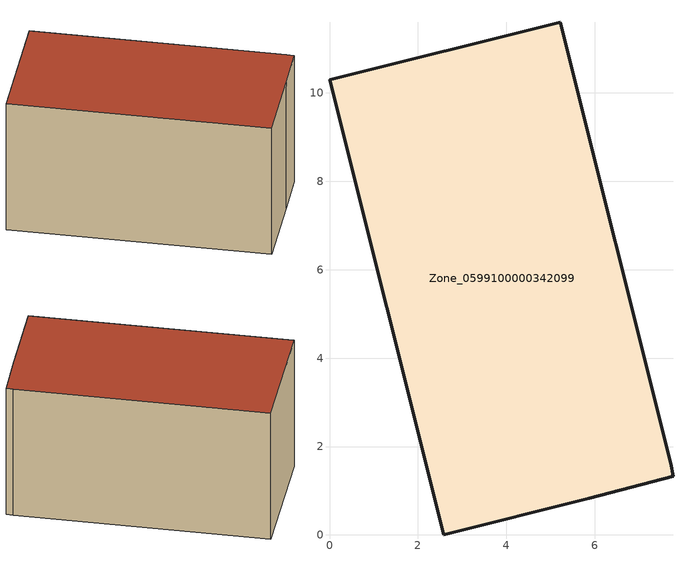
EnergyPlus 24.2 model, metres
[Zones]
Zone_0599100000342099
 floor ground (C_G): 7.72,1.63 7.77,1.33 5.88,0.82 2.59,0 0,10.3 5.22,11.61 z0
 wall outside (C_F): 2.59,0 5.88,0.82 7.77,1.33 7.72,1.63 5.22,11.61 0,10.3 2.59,0 z0:5.89
 roof outside (C_R): 7.72,1.63 5.22,11.61 0,10.3 2.59,0 5.88,0.82 7.77,1.33 z5.89
[BUILDING]
Pand.0599100000342099: North Axis=0; Terrain=City; Loads Convergence Tolerance Value=0.04; Temperature Convergence Tolerance Value=0.4; Solar Distribution=FullExterior; Maximum Number of Warmup Days=25; Minimum Number of Warmup Days=1
[Site:Location]
Rotterdam.The.Hague.AP_ZH_NLD Design_Conditions: Latitude=51.96; Longitude=4.45; Time Zone=1; Elevation=-4.5
[SITE:GROUNDTEMPERATURE:BUILDINGSURFACE]
18, 18, 18, 18, 18, 18, 18, 18, 18, 18, 18, 18
[MATERIAL] Thermal Absorptance=0.9; Solar Absorptance=0.7; Visible Absorptance=0.7
Name | Roughness | Thickness | Conductivity | Density | Specific Heat
G.TC.1992-2005 | MediumSmooth | 0.15 | 0.06 | 540 | 1210
F.TC.1992-2005 | Rough | 0.3 | 0.12 | 1920 | 840
R.TC.1992-2005 | MediumRough | 0.2 | 0.08 | 1500 | 1000
[CONSTRUCTION]
C_G: G.TC.1992-2005
C_F: F.TC.1992-2005
C_R: R.TC.1992-2005
[ZONE]
Zone_0599100000342099: Type=1; Multiplier=1; Ceiling Height=Autocalculate; Volume=Autocalculate; Floor Area=autocalculate; Part of Total Floor Area=Yes
[ZONEINFILTRATION:DESIGNFLOWRATE]
Infil_Zone_0599100000342099: Zone or ZoneList or Space or SpaceList=Zone_0599100000342099; Schedule=AlwaysOn; Design Flow Rate Calculation Method=Flow/Area; Flow Rate per Floor Area=0.0015; Constant Term Coefficient=1; Temperature Term Coefficient=0; Velocity Term Coefficient=0; Velocity Squared Term Coefficient=0
[HVACTEMPLATE:ZONE:IDEALLOADSAIRSYSTEM]
Zone_0599100000342099: Maximum Heating Supply Air Temperature=50; Minimum Cooling Supply Air Temperature=13; Maximum Heating Supply Air Humidity Ratio=0.0156; Minimum Cooling Supply Air Humidity Ratio=0.0077; Heating Limit=NoLimit; Cooling Limit=NoLimit; Dehumidification Control Type=ConstantSensibleHeatRatio; Cooling Sensible Heat Ratio=0.7; Dehumidification Setpoint=60; Humidification Control Type=None; Humidification Setpoint=30; Outdoor Air Method=None; Outdoor Air Flow Rate per Person=0.00944; Outdoor Air Flow Rate per Zone Floor Area=0; Outdoor Air Flow Rate per Zone=0; Demand Controlled Ventilation Type=None; Outdoor Air Economizer Type=NoEconomizer; Heat Recovery Type=None; Sensible Heat Recovery Effectiveness=0.7; Latent Heat Recovery Effectiveness=0.65
[ZONECONTROL:THERMOSTAT]
ThermostatControl_Zone_0599100000342099: Zone or ZoneList=Zone_0599100000342099; Control Type Schedule=DualSetpointControlType; Control 1=Thermostat_Zone_0599100000342099; Temperature Difference Between Cutout And Setpoint=0
[THERMOSTATSETPOINT:DUALSETPOINT]
Thermostat_Zone_0599100000342099: Heating Setpoint Temperature Schedule=HeatingSetpoint_Zone_0599100000342099; Cooling Setpoint Temperature Schedule=CoolingSetpoint_Zone_0599100000342099
[SCHEDULE:COMPACT]
HeatingSetpoint_Zone_0599100000342099: Through: 12/31, For: AllDays, Until: 24:00, 21
CoolingSetpoint_Zone_0599100000342099: Through: 12/31, For: AllDays, Until: 24:00, 24
DualSetpointControlType: Through: 12/31, For: AllDays, Until: 24:00, 4
AlwaysOn: Through: 12/31, For: AllDays, Until: 24:00, 1
